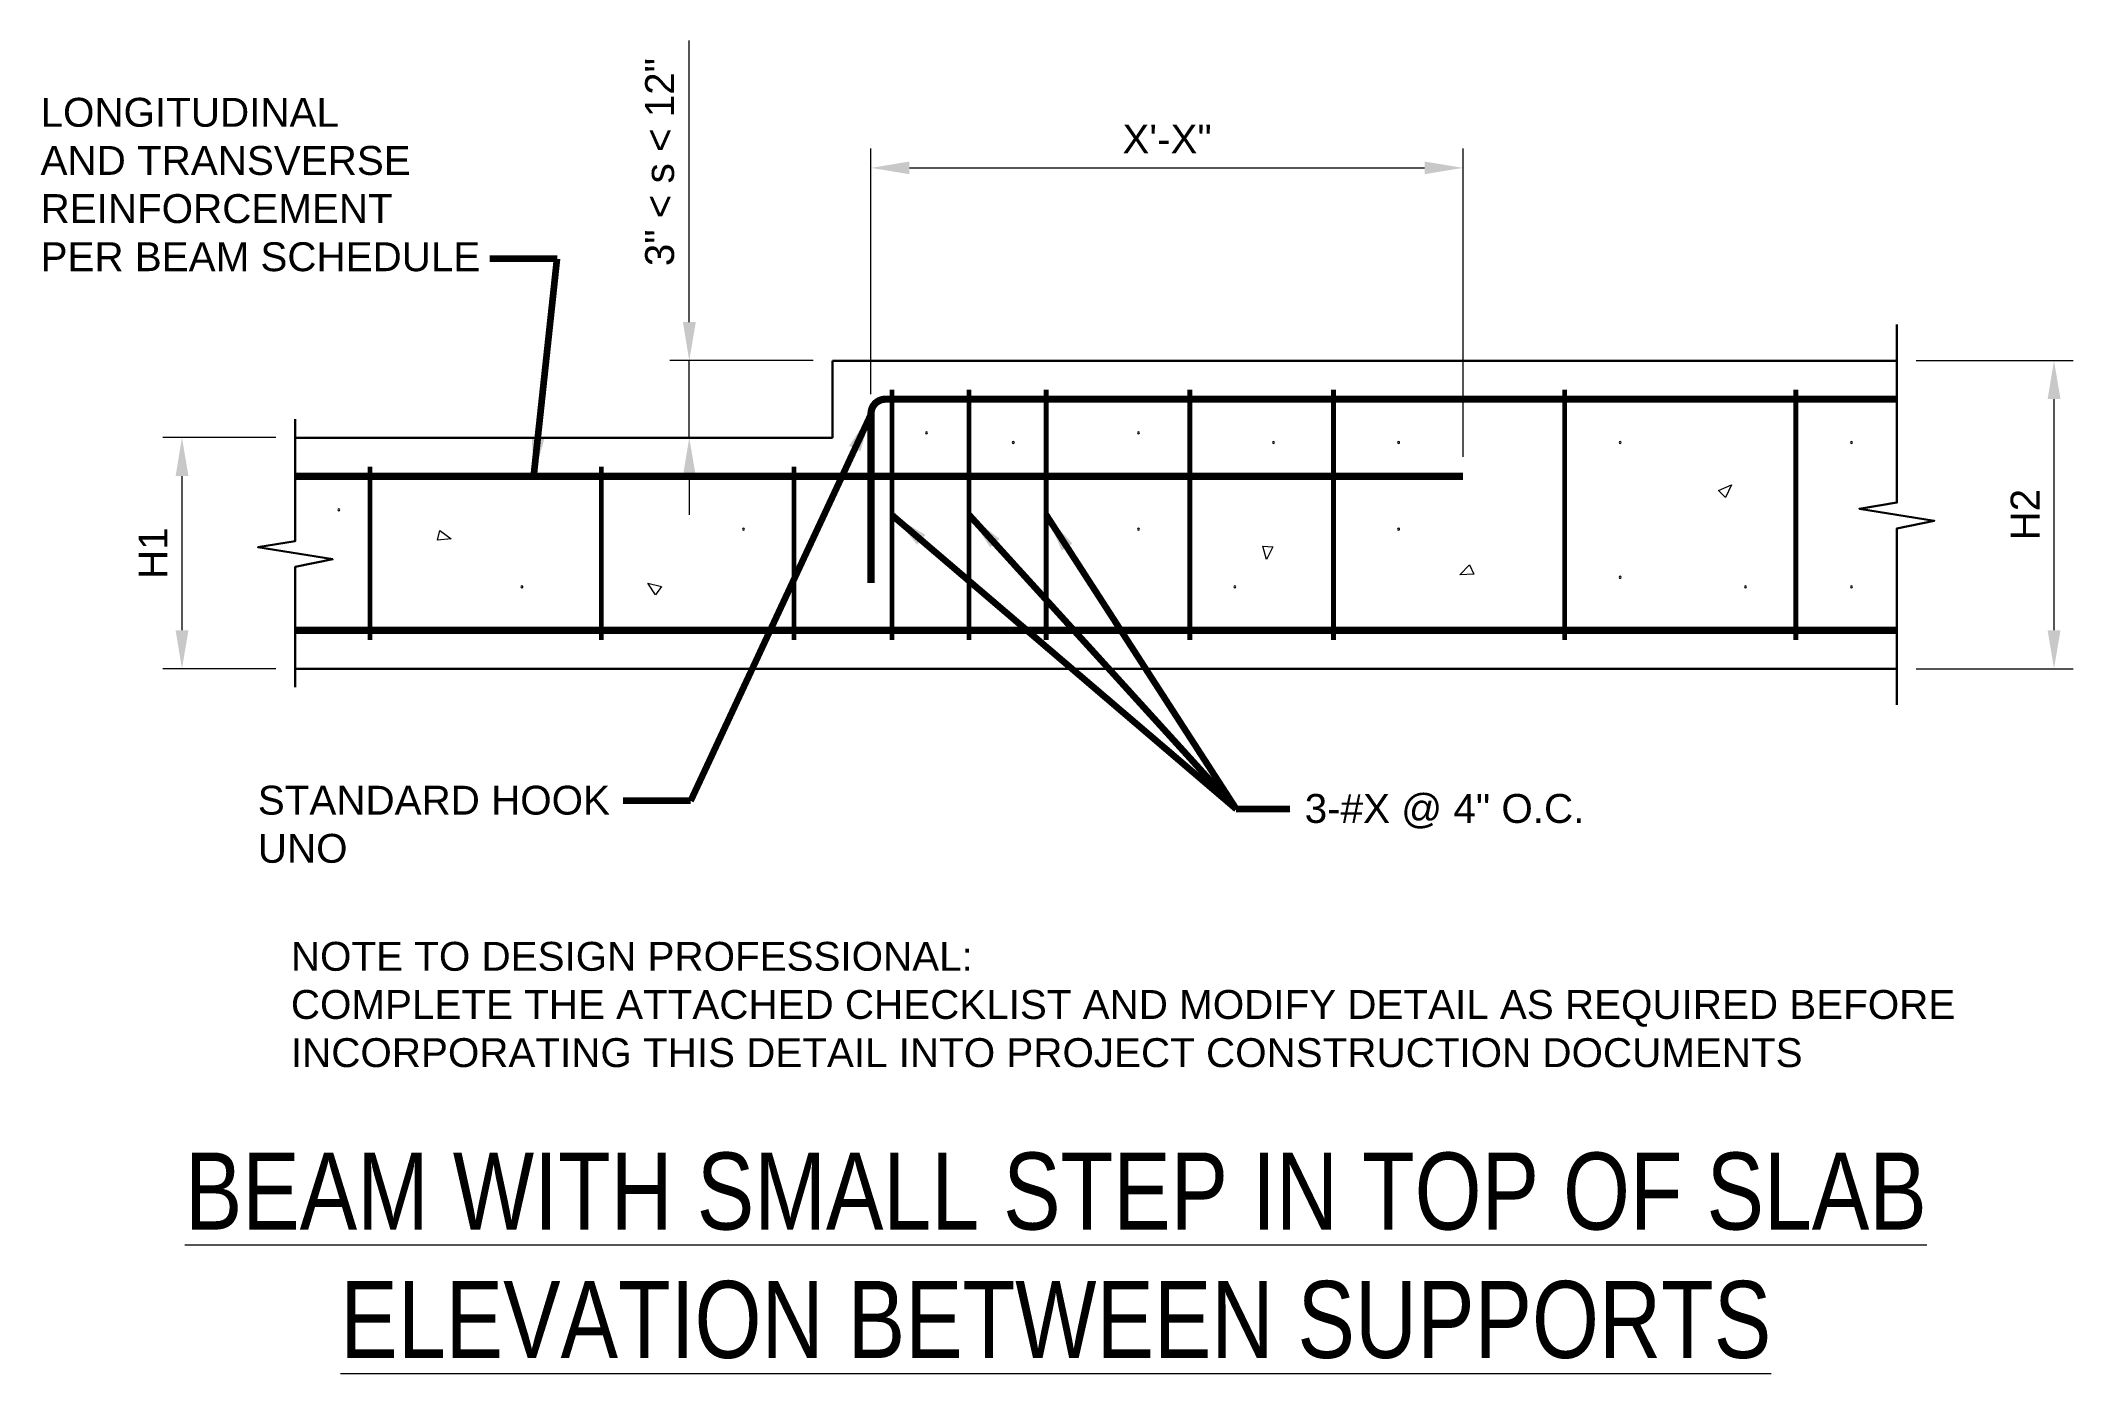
# Model space of a CAD drawing. Header units: inches. Extents: x -1406 to -1300, y 781 to 850.
import ezdxf

# ---------------------------------------------------------------- set-up
doc = ezdxf.new("R2010")
doc.units = ezdxf.units.IN
doc.header["$LTSCALE"] = 5
doc.header["$MEASUREMENT"] = 0
for name, color, linetype, lineweight in [('S-ANNO-DIMS', 1, 'Continuous', 20), ('S-ANNO-TEXT', 7, 'Continuous', 20), ('S-DELT-PATT', 7, 'Continuous', 15), ('S-DETL', 3, 'Continuous', 30)]:
    doc.layers.add(name, color=color, linetype=linetype, lineweight=lineweight)
doc.styles.add('Romans', font='arial.ttf')
doc.dimstyles.get("Standard").update_dxf_attribs({"dimtxt": 0.18, "dimasz": 0.18, "dimexe": 0.18, "dimexo": 0.0625, "dimgap": 0.09, "dimtad": 0, "dimtih": 1, "dimtoh": 1, "dimdec": 4, "dimzin": 0, "dimdsep": 46, "dimtxsty": 'Standard', "dimcen": 0.09, "dimadec": 0, "dimazin": 0, "dimtfac": 1, "dimtdec": 4, "dimtofl": 0, "dimtmove": 0, "dimatfit": 3, "dimfxl": 1, "dimtolj": 1, "dimtzin": 0, "dimarcsym": 0})

# ---------------------------------------------------------------- blocks, each defined once
blk = doc.blocks.new('*D0')
at = {"layer": 'Defpoints', "color": 0, "transparency": 16777216}
for p in [(-1332.02, 843.6), (-1362.75, 830.84), (-1332.02, 827.59)]:
    blk.add_point(p, dxfattribs=at)
at = {"layer": 'S-ANNO-DIMS', "transparency": 16777216}
for p, q in [((-1362.75, 831.84), (-1362.75, 844.6)), ((-1332.02, 828.59), (-1332.02, 844.6)), ((-1360.75, 843.6), (-1334.02, 843.6))]:
    blk.add_line(p, q, dxfattribs=at)
for points in [[(-1360.75, 843.93), (-1360.75, 843.27), (-1362.75, 843.6)], [(-1334.02, 843.93), (-1334.02, 843.27), (-1332.02, 843.6)]]:
    blk.add_solid(points, dxfattribs=at)
at = {"layer": 'S-ANNO-DIMS', "transparency": 16777216, "insert": (-1347.38, 845.1), "char_height": 1.5, "attachment_point": 5, "style": 'Romans'}
blk.add_mtext('\\A1;X\'-X"', dxfattribs=at)
blk = doc.blocks.new('*D1')
at = {"layer": 'Defpoints', "color": 0, "transparency": 16777216}
for p in [(-1309.51, 833.59), (-1309.51, 817.59), (-1301.35, 817.59)]:
    blk.add_point(p, dxfattribs=at)
at = {"layer": 'S-ANNO-DIMS', "transparency": 16777216}
for p, q in [((-1308.51, 833.59), (-1300.35, 833.59)), ((-1301.35, 831.59), (-1301.35, 819.59)), ((-1308.51, 817.59), (-1300.35, 817.59))]:
    blk.add_line(p, q, dxfattribs=at)
for points in [[(-1301.68, 831.59), (-1301.01, 831.59), (-1301.35, 833.59)], [(-1301.68, 819.59), (-1301.01, 819.59), (-1301.35, 817.59)]]:
    blk.add_solid(points, dxfattribs=at)
at = {"layer": 'S-ANNO-DIMS', "transparency": 16777216, "insert": (-1302.85, 825.59), "char_height": 1.5, "attachment_point": 5, "rotation": 90, "style": 'Romans'}
blk.add_mtext('\\A1;H2', dxfattribs=at)
blk = doc.blocks.new('*D2')
at = {"layer": 'Defpoints', "color": 0, "transparency": 16777216}
for p in [(-1364.75, 833.59), (-1372.18, 829.59), (-1364.75, 829.59)]:
    blk.add_point(p, dxfattribs=at)
at = {"layer": 'S-ANNO-DIMS', "transparency": 16777216}
for p, q in [((-1372.18, 835.59), (-1372.18, 850.21)), ((-1365.75, 833.59), (-1373.18, 833.59)), ((-1372.18, 829.59), (-1372.18, 833.59)), ((-1365.75, 829.59), (-1373.18, 829.59)), ((-1372.18, 827.59), (-1372.18, 825.59))]:
    blk.add_line(p, q, dxfattribs=at)
for points in [[(-1372.51, 835.59), (-1371.84, 835.59), (-1372.18, 833.59)], [(-1372.51, 827.59), (-1371.84, 827.59), (-1372.18, 829.59)]]:
    blk.add_solid(points, dxfattribs=at)
at = {"layer": 'S-ANNO-DIMS', "transparency": 16777216, "insert": (-1373.71, 843.9), "char_height": 1.5, "attachment_point": 5, "rotation": 90, "style": 'Romans'}
blk.add_mtext('\\A1;3" < s < 12"', dxfattribs=at)
blk = doc.blocks.new('*D3')
at = {"layer": 'Defpoints', "color": 0, "transparency": 16777216}
for p in [(-1392.63, 829.59), (-1398.51, 817.59), (-1392.63, 817.59)]:
    blk.add_point(p, dxfattribs=at)
at = {"layer": 'S-ANNO-DIMS', "transparency": 16777216}
for p, q in [((-1393.63, 829.59), (-1399.51, 829.59)), ((-1398.51, 827.59), (-1398.51, 819.59)), ((-1393.63, 817.59), (-1399.51, 817.59))]:
    blk.add_line(p, q, dxfattribs=at)
for points in [[(-1398.84, 827.59), (-1398.17, 827.59), (-1398.51, 829.59)], [(-1398.84, 819.59), (-1398.17, 819.59), (-1398.51, 817.59)]]:
    blk.add_solid(points, dxfattribs=at)
at = {"layer": 'S-ANNO-DIMS', "transparency": 16777216, "insert": (-1400.01, 823.59), "char_height": 1.5, "attachment_point": 5, "rotation": 90, "style": 'Romans'}
blk.add_mtext('\\A1;H1', dxfattribs=at)

msp = doc.modelspace()

# ---------------------------------------------------------------- linework, layer by layer
at = {"layer": 'S-DELT-PATT', "flags": 128}
for points in [[(-1359.9135514, 829.8364459, 1), (-1359.8098714, 829.8364459, 1)], [(-1355.4135514, 829.3364459, 1), (-1355.3098714, 829.3364459, 1)], [(-1348.9135514, 829.8364459, 1), (-1348.8098714, 829.8364459, 1)], [(-1341.9135514, 829.3364459, 1), (-1341.8098714, 829.3364459, 1)], [(-1335.4135514, 829.3364459, 1), (-1335.3098714, 829.3364459, 1)], [(-1323.9135514, 829.3364459, 1), (-1323.8098714, 829.3364459, 1)], [(-1311.9135514, 829.3364459, 1), (-1311.8098714, 829.3364459, 1)], [(-1390.4135514, 825.8364459, 1), (-1390.3098714, 825.8364459, 1)], [(-1369.4135514, 824.8364459, 1), (-1369.3098714, 824.8364459, 1)], [(-1348.9135514, 824.8364459, 1), (-1348.8098714, 824.8364459, 1)], [(-1335.4135514, 824.8364459, 1), (-1335.3098714, 824.8364459, 1)], [(-1380.9135514, 821.8364459, 1), (-1380.8098714, 821.8364459, 1)], [(-1343.9135514, 821.8364459, 1), (-1343.8098714, 821.8364459, 1)], [(-1323.9135514, 822.3364459, 1), (-1323.8098714, 822.3364459, 1)], [(-1317.4135514, 821.8364459, 1), (-1317.3098714, 821.8364459, 1)], [(-1311.9135514, 821.8364459, 1), (-1311.8098714, 821.8364459, 1)]]:
    msp.add_lwpolyline(points, format="xyb", close=True, dxfattribs=at)
for points in [[(-1318.766706, 826.8520348), (-1318.092443, 827.1396851), (-1318.3918132, 826.477142)], [(-1385.1176957, 824.775103), (-1384.5314517, 824.3349993), (-1385.2549159, 824.26299)], [(-1341.8898312, 823.9157456), (-1342.2214485, 823.2619847), (-1342.4179921, 823.9619537)], [(-1331.4590196, 822.5033339), (-1332.1910017, 822.4636425), (-1331.6830826, 822.9838387)], [(-1373.9308998, 821.4240343), (-1374.3312646, 822.0381037), (-1373.6268019, 821.858331)]]:
    msp.add_lwpolyline(points, close=True, dxfattribs=at)
at = {"layer": 'S-DETL'}
for p, q in [((-1364.7453959, 833.586095), (-1309.5058019, 833.586095)), ((-1364.7453959, 833.586095), (-1364.7453959, 829.586095)), ((-1392.6266248, 829.586095), (-1364.7453959, 829.586095)), ((-1392.6266248, 817.586095), (-1309.5058019, 817.586095))]:
    msp.add_line(p, q, dxfattribs=at)
at = {"layer": 'S-DETL', "linetype": 'Continuous'}
for points in [[(-1309.5058019, 815.7073052), (-1309.5058019, 824.8775543), (-1307.5625099, 825.2776359), (-1311.4490939, 825.894554), (-1309.5058019, 826.218436), (-1309.5058019, 835.4648848)], [(-1392.6266248, 816.6242182), (-1392.6266248, 822.8775543), (-1390.6833328, 823.2776359), (-1394.5699168, 823.894554), (-1392.6266248, 824.218436), (-1392.6266248, 830.5479718)]]:
    msp.add_lwpolyline(points, dxfattribs=at)
at = {"layer": 'S-DETL', "const_width": 0.375}
msp.add_lwpolyline([(-1362.7453959, 822.0331229), (-1362.7453959, 830.836095, -0.4142135624), (-1361.9953959, 831.586095), (-1309.5058019, 831.586095)], format="xyb", dxfattribs=at)
at = {"layer": 'S-DETL'}
for points, const_width in [([(-1361.6582267, 832.086095), (-1361.6582267, 819.086095)], 0.25), ([(-1357.6582267, 832.086095), (-1357.6582267, 819.086095)], 0.25), ([(-1353.6582267, 832.086095), (-1353.6582267, 819.086095)], 0.25), ([(-1346.2018113, 832.086095), (-1346.2018113, 819.086095)], 0.25), ([(-1338.7453959, 832.086095), (-1338.7453959, 819.086095)], 0.25), ([(-1326.7453959, 832.086095), (-1326.7453959, 819.086095)], 0.25), ([(-1314.7453959, 832.086095), (-1314.7453959, 819.086095)], 0.25), ([(-1388.7453959, 828.086095), (-1388.7453959, 819.086095)], 0.25), ([(-1376.7453959, 828.086095), (-1376.7453959, 819.086095)], 0.25), ([(-1366.7453959, 828.086095), (-1366.7453959, 819.086095)], 0.25), ([(-1392.6266248, 827.586095), (-1332.0174395, 827.586095)], 0.375), ([(-1392.6266248, 819.586095), (-1309.5058019, 819.586095)], 0.375)]:
    msp.add_lwpolyline(points, dxfattribs=dict(at, const_width=const_width))

# ---------------------------------------------------------------- texts
at = {"layer": 'S-ANNO-TEXT', "style": 'Romans'}
for s, insert, char_height, attachment_point in [('LONGITUDINAL \\PAND TRANSVERSE \\PREINFORCEMENT \\PPER BEAM SCHEDULE', (-1405.8473716, 847.236711), 1.499999989, 1), ('\\pxql;STANDARD HOOK \\PUNO', (-1394.5721011, 811.512866), 1.499999989, 1), ('\\pxql;3-#X @ 4" O.C.', (-1340.2379181, 811.0833085), 1.499999989, 1), ('\\pxa0.25;{\\W0.8;\\LBEAM WITH SMALL STEP IN TOP OF SLAB\\PELEVATION BETWEEN SUPPORTS}', (-1353.1569365, 792.463533), 4, 2)]:
    msp.add_mtext(s, dxfattribs=dict(at, insert=insert, char_height=char_height, attachment_point=attachment_point))
at = {"layer": 'S-ANNO-TEXT', "insert": (-1392.8560296, 803.4038523), "char_height": 1.499999989, "width": 159.842980143, "attachment_point": 1, "style": 'Romans'}
msp.add_mtext('NOTE TO DESIGN PROFESSIONAL: \\PCOMPLETE THE ATTACHED CHECKLIST AND MODIFY DETAIL AS REQUIRED BEFORE \\PINCORPORATING THIS DETAIL INTO PROJECT CONSTRUCTION DOCUMENTS', dxfattribs=at)

# ---------------------------------------------------------------- dimensions: what is measured, and where the dimension line sits
at = {"layer": 'S-ANNO-DIMS'}
for base, p1, p2, text, picture, middle in [((-1372.1768564, 829.586095), (-1364.7453959, 833.586095), (-1364.7453959, 829.586095), '3" < s < 12"', '*D2', (-1372.1768564, 843.8969749)), ((-1301.3450381, 817.586095), (-1309.5058019, 833.586095), (-1309.5058019, 817.586095), 'H2', '*D1', (-1301.3450381, 825.586095)), ((-1398.5051579, 817.586095), (-1392.6266248, 829.586095), (-1392.6266248, 817.586095), 'H1', '*D3', (-1398.5051579, 823.586095))]:
    dim = msp.add_linear_dim(base=base, p1=p1, p2=p2, angle=270, text=text, dimstyle='Standard', override={"dimscale": 16, "dimtxt": 0.09375, "dimasz": 0.125, "dimexe": 0.0625, "dimgap": 0.0625, "dimtih": 0, "dimtoh": 0, "dimdec": 5, "dimlfac": 1, "dimrnd": 0.03125, "dimzin": 7, "dimlunit": 4, "dimtxsty": 'Romans', "dimcen": 0.125, "dimclrd": 256, "dimclre": 256, "dimclrt": 256, "dimadec": 4, "dimtdec": 5, "dimtofl": 1, "dimtvp": 1, "dimfrac": 2, "dimtzin": 3, "dimlwd": 65535, "dimlwe": 65535}, dxfattribs=at)
    dim.commit()
    dim.dimension.update_dxf_attribs({"geometry": picture, "text_midpoint": middle, "dimtype": 128})
dim = msp.add_linear_dim(base=(-1332.0174395, 843.6004204), p1=(-1362.7453959, 830.836095), p2=(-1332.0174395, 827.586095), text='X\'-X"', dimstyle='Standard', override={"dimscale": 16, "dimtxt": 0.09375, "dimasz": 0.125, "dimexe": 0.0625, "dimgap": 0.0625, "dimtih": 0, "dimtoh": 0, "dimdec": 5, "dimlfac": 1, "dimrnd": 0.03125, "dimzin": 7, "dimlunit": 4, "dimtxsty": 'Romans', "dimcen": 0.125, "dimclrd": 256, "dimclre": 256, "dimclrt": 256, "dimadec": 4, "dimtdec": 5, "dimtofl": 1, "dimtvp": 1, "dimfrac": 2, "dimtzin": 3, "dimlwd": 65535, "dimlwe": 65535}, dxfattribs=at)
dim.commit()
dim.dimension.update_dxf_attribs({"geometry": '*D0', "text_midpoint": (-1347.3814177, 843.6004204), "dimtype": 128})

# ---------------------------------------------------------------- leaders
at = {"layer": 'S-ANNO-TEXT'}
for points in [[(-1380.2430213, 827.586095), (-1379.030499, 838.882857), (-1382.5221671, 838.882857)], [(-1362.7453959, 830.836095), (-1372.1232366, 810.7367746), (-1375.6149048, 810.7367746)], [(-1361.6582267, 825.586095), (-1343.7899146, 810.3072171), (-1341.0140095, 810.3072171)], [(-1357.6582267, 825.586095), (-1343.7899146, 810.3072171), (-1341.0140095, 810.3072171)], [(-1353.6582267, 825.586095), (-1343.7899146, 810.3072171), (-1341.0140095, 810.3072171)]]:
    msp.add_leader(points, dimstyle='Standard', override={"dimscale": 16, "dimtxt": 0.09375, "dimasz": 0.125, "dimexe": 0.0625, "dimgap": 0.0625, "dimtad": 0, "dimtih": 0, "dimtoh": 0, "dimdec": 5, "dimlfac": 16, "dimrnd": 0.03125, "dimzin": 7, "dimlunit": 4, "dimtxsty": 'Romans', "dimcen": 0.125, "dimclrd": 256, "dimclre": 256, "dimclrt": 256, "dimadec": 4, "dimtdec": 5, "dimtofl": 1, "dimtvp": 1, "dimfrac": 2, "dimtzin": 3, "dimlwd": 65535, "dimlwe": 65535}, dxfattribs=at)

doc.saveas('drawing.dxf')
